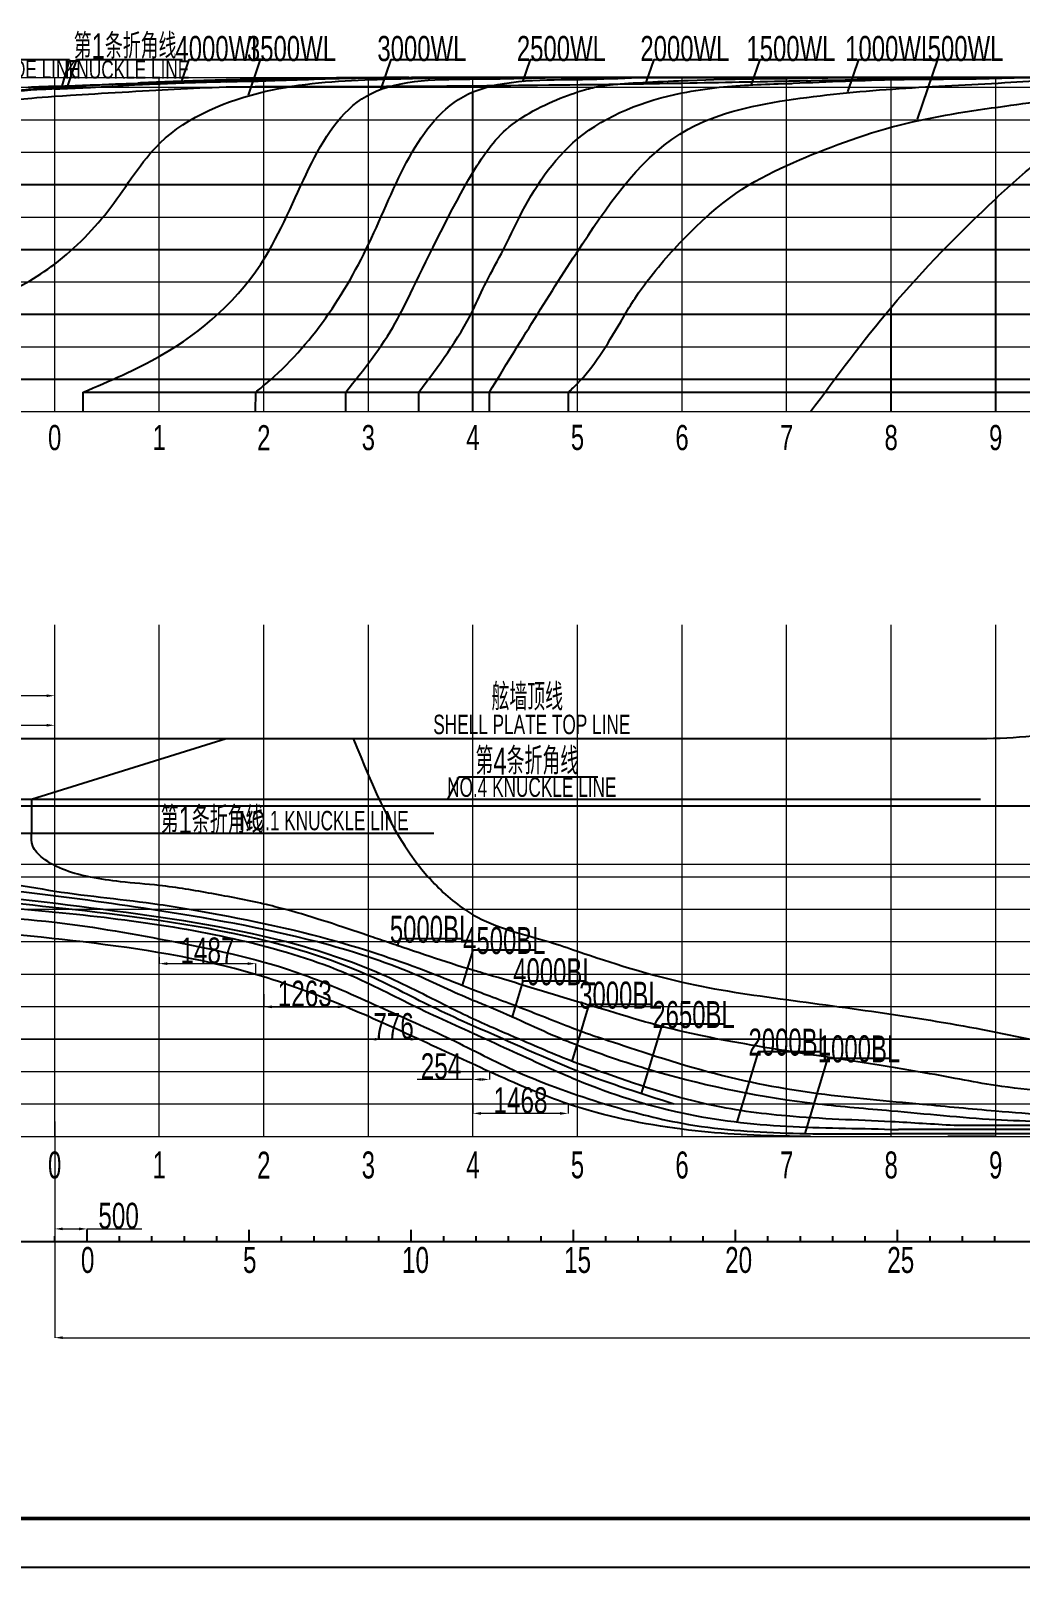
# Model space of a CAD drawing. Extents: x 415524 to 478599, y -3035222 to -2990672.
# Drawn here: x 424079 to 439339, y -3035222 to -3011531 of the extents above; entities that cross this region are included whole.
import ezdxf
from ezdxf.enums import TextEntityAlignment as Align

# ---------------------------------------------------------------- set-up
doc = ezdxf.new("R2010")
doc.units = 0
doc.header["$MEASUREMENT"] = 0
doc.header["$PDMODE"] = 35
doc.layers.add('图框', color=3, linetype='Continuous')
doc.styles.add('中英混排2', font='romany.shx', dxfattribs={"width": 0.7, "height": 400, "bigfont": 'hztxt.shx'})
doc.dimstyles.new('ISO-25', dxfattribs={"dimtxt": 400, "dimasz": 125, "dimexe": 1.25, "dimexo": 0.625, "dimtad": 1, "dimdec": 0, "dimtxsty": '中英混排2', "dimcen": 2.5, "dimadec": 0, "dimazin": 0, "dimtfac": 1, "dimtdec": 0, "dimtmove": 0, "dimatfit": 3, "dimfxl": 1, "dimlwd": 20, "dimlwe": 20, "dimarcsym": 0})

# ---------------------------------------------------------------- blocks, each defined once
blk = doc.blocks.new('*D33')
at = {"color": 0, "lineweight": 20, "transparency": 16777216}
for p, q in [((424448, -3028348), (424448, -3030007)), ((424573, -3030005), (424823, -3030005)), ((424948, -3030021), (424948, -3030004)), ((424948, -3030005), (425794, -3030005))]:
    blk.add_line(p, q, dxfattribs=at)
at = {"color": 0, "transparency": 16777216}
for points in [[(424573, -3029984), (424573, -3030026), (424448, -3030005)], [(424823, -3029984), (424823, -3030026), (424948, -3030005)]]:
    blk.add_solid(points, dxfattribs=at)
at = {"layer": 'Defpoints', "color": 0, "transparency": 16777216}
for p in [(424448, -3028348), (424948, -3030005), (424948, -3030022)]:
    blk.add_point(p, dxfattribs=at)
at = {"color": 0, "transparency": 16777216, "insert": (425434, -3029805), "char_height": 400, "attachment_point": 5, "style": '中英混排2'}
blk.add_mtext('500', dxfattribs=at)
blk = doc.blocks.new('*D43')
at = {"color": 0, "lineweight": 20, "transparency": 16777216}
for p, q in [((422282, -3023523), (422282, -3021782)), ((424323, -3021784), (422407, -3021784)), ((424448, -3021878), (424448, -3021782))]:
    blk.add_line(p, q, dxfattribs=at)
at = {"color": 0, "transparency": 16777216}
for points in [[(422407, -3021763), (422407, -3021805), (422282, -3021784)], [(424323, -3021763), (424323, -3021805), (424448, -3021784)]]:
    blk.add_solid(points, dxfattribs=at)
at = {"layer": 'Defpoints', "color": 0, "transparency": 16777216}
for p in [(422282, -3021784), (424448, -3021879), (422282, -3023524)]:
    blk.add_point(p, dxfattribs=at)
at = {"color": 0, "transparency": 16777216, "insert": (423365, -3021583), "char_height": 400, "attachment_point": 5, "style": '中英混排2'}
blk.add_mtext('2166', dxfattribs=at)
blk = doc.blocks.new('*D45')
at = {"color": 0, "lineweight": 20, "transparency": 16777216}
for p, q in [((426060, -3025817), (426060, -3025916)), ((426185, -3025915), (427423, -3025915)), ((427548, -3026080), (427548, -3025914))]:
    blk.add_line(p, q, dxfattribs=at)
at = {"color": 0, "transparency": 16777216}
for points in [[(426185, -3025894), (426185, -3025936), (426060, -3025915)], [(427423, -3025894), (427423, -3025936), (427548, -3025915)]]:
    blk.add_solid(points, dxfattribs=at)
at = {"layer": 'Defpoints', "color": 0, "transparency": 16777216}
for p in [(426060, -3025817), (427548, -3025915), (427548, -3026081)]:
    blk.add_point(p, dxfattribs=at)
at = {"color": 0, "transparency": 16777216, "insert": (426804, -3025715), "char_height": 400, "attachment_point": 5, "style": '中英混排2'}
blk.add_mtext('1487', dxfattribs=at)
blk = doc.blocks.new('*D46')
at = {"color": 0, "lineweight": 20, "transparency": 16777216}
for p, q in [((427673, -3026385), (427673, -3026582)), ((427798, -3026581), (428811, -3026581)), ((428936, -3026580), (428936, -3026580))]:
    blk.add_line(p, q, dxfattribs=at)
at = {"color": 0, "transparency": 16777216}
for points in [[(427798, -3026560), (427798, -3026602), (427673, -3026581)], [(428811, -3026560), (428811, -3026602), (428936, -3026581)]]:
    blk.add_solid(points, dxfattribs=at)
at = {"layer": 'Defpoints', "color": 0, "transparency": 16777216}
for p in [(427673, -3026385), (428936, -3026581), (428936, -3026581)]:
    blk.add_point(p, dxfattribs=at)
at = {"color": 0, "transparency": 16777216, "insert": (428305, -3026380), "char_height": 400, "attachment_point": 5, "style": '中英混排2'}
blk.add_mtext('1263', dxfattribs=at)
blk = doc.blocks.new('*D47')
at = {"color": 0, "lineweight": 20, "transparency": 16777216}
for p, q in [((429285, -3026964), (429285, -3027082)), ((429410, -3027081), (429937, -3027081)), ((430062, -3027080), (430062, -3027080))]:
    blk.add_line(p, q, dxfattribs=at)
at = {"color": 0, "transparency": 16777216}
for points in [[(429410, -3027060), (429410, -3027102), (429285, -3027081)], [(429937, -3027060), (429937, -3027102), (430062, -3027081)]]:
    blk.add_solid(points, dxfattribs=at)
at = {"layer": 'Defpoints', "color": 0, "transparency": 16777216}
for p in [(429285, -3026963), (430062, -3027081), (430062, -3027081)]:
    blk.add_point(p, dxfattribs=at)
at = {"color": 0, "transparency": 16777216, "insert": (429674, -3026880), "char_height": 400, "attachment_point": 5, "style": '中英混排2'}
blk.add_mtext('776', dxfattribs=at)
blk = doc.blocks.new('*D48')
at = {"color": 0, "lineweight": 20, "transparency": 16777216}
for p, q in [((430898, -3027505), (430898, -3027702)), ((430898, -3027701), (430038, -3027701)), ((431027, -3027701), (431023, -3027701)), ((431152, -3027582), (431152, -3027702))]:
    blk.add_line(p, q, dxfattribs=at)
at = {"color": 0, "transparency": 16777216}
for points in [[(431023, -3027680), (431023, -3027721), (430898, -3027701)], [(431027, -3027680), (431027, -3027721), (431152, -3027701)]]:
    blk.add_solid(points, dxfattribs=at)
at = {"layer": 'Defpoints', "color": 0, "transparency": 16777216}
for p in [(430898, -3027505), (430898, -3027701), (431152, -3027581)]:
    blk.add_point(p, dxfattribs=at)
at = {"color": 0, "transparency": 16777216, "insert": (430406, -3027500), "char_height": 400, "attachment_point": 5, "style": '中英混排2'}
blk.add_mtext('254', dxfattribs=at)
blk = doc.blocks.new('*D49')
at = {"color": 0, "lineweight": 20, "transparency": 16777216}
for p, q in [((430898, -3028061), (430898, -3028225)), ((432241, -3028224), (431023, -3028224)), ((432366, -3028079), (432366, -3028225))]:
    blk.add_line(p, q, dxfattribs=at)
at = {"color": 0, "transparency": 16777216}
for points in [[(431023, -3028203), (431023, -3028245), (430898, -3028224)], [(432241, -3028203), (432241, -3028245), (432366, -3028224)]]:
    blk.add_solid(points, dxfattribs=at)
at = {"layer": 'Defpoints', "color": 0, "transparency": 16777216}
for p in [(430898, -3028061), (430898, -3028224), (432366, -3028079)]:
    blk.add_point(p, dxfattribs=at)
at = {"color": 0, "transparency": 16777216, "insert": (431632, -3028024), "char_height": 400, "attachment_point": 5, "style": '中英混排2'}
blk.add_mtext('1468', dxfattribs=at)
blk = doc.blocks.new('*D67')
at = {"color": 0, "lineweight": 20, "transparency": 16777216}
for p, q in [((422577, -3022439), (422577, -3022239)), ((422702, -3022240), (424323, -3022240)), ((424448, -3022439), (424448, -3022239))]:
    blk.add_line(p, q, dxfattribs=at)
at = {"color": 0, "transparency": 16777216}
for points in [[(422702, -3022219), (422702, -3022261), (422577, -3022240)], [(424323, -3022219), (424323, -3022261), (424448, -3022240)]]:
    blk.add_solid(points, dxfattribs=at)
at = {"layer": 'Defpoints', "color": 0, "transparency": 16777216}
for p in [(424448, -3022240), (422577, -3022440), (424448, -3022440)]:
    blk.add_point(p, dxfattribs=at)
at = {"color": 0, "transparency": 16777216, "insert": (423513, -3022039), "char_height": 400, "attachment_point": 5, "style": '中英混排2'}
blk.add_mtext('1871', dxfattribs=at)
blk = doc.blocks.new('WL')
at = {"color": 4, "lineweight": 20}
blk.add_line((-4816, 4200), (36552, 4200), dxfattribs=at)
at = {"color": 8, "lineweight": 20}
for p, q in [((36552, 4000), (-4816, 4000)), ((37052, 4000), (-4316, 4000)), ((36552, 3500), (-4816, 3500)), ((37052, 3500), (-4316, 3500)), ((36552, 3000), (-4816, 3000)), ((36552, 2500), (-4816, 2500)), ((36552, 2000), (-4816, 2000)), ((36552, 1500), (-4816, 1500)), ((36552, 1000), (-4816, 1000)), ((36552, 500), (-4816, 500)), ((-4816, 0), (36552, 0))]:
    blk.add_line(p, q, dxfattribs=at)
at = {"color": 5, "lineweight": 20}
blk.add_line((-4816, 1500), (36552, 1500), dxfattribs=at)
blk = doc.blocks.new('bl')
at = {"color": 8, "lineweight": 20}
for p, q in [((-4743, 5150), (35994, 5150)), ((-4743, 5000), (35994, 5000)), ((-4743, 4500), (35994, 4500)), ((-4743, 4000), (35994, 4000)), ((-4743, 3000), (35994, 3000)), ((-4743, 2000), (35994, 2000)), ((-4743, 1000), (35994, 1000)), ((-4743, 0), (35994, 0))]:
    blk.add_line(p, q, dxfattribs=at)
at = {"color": 8}
for p, q in [((-5935, 3500), (36554, 3500)), ((-5935, 1500), (36554, 1500)), ((-5935, 500), (36554, 500))]:
    blk.add_line(p, q, dxfattribs=at)
at = {"color": 1}
blk.add_line((-5935, 2500), (36554, 2500), dxfattribs=at)
blk = doc.blocks.new('*D83')
at = {"color": 0, "lineweight": 20, "transparency": 16777216}
for p, q in [((424448, -3028582), (424448, -3031683)), ((456698, -3028582), (456698, -3031683)), ((424573, -3031682), (456573, -3031682))]:
    blk.add_line(p, q, dxfattribs=at)
at = {"color": 0, "transparency": 16777216}
for points in [[(424573, -3031661), (424573, -3031703), (424448, -3031682)], [(456573, -3031661), (456573, -3031703), (456698, -3031682)]]:
    blk.add_solid(points, dxfattribs=at)
at = {"layer": 'Defpoints', "color": 0, "transparency": 16777216}
for p in [(424448, -3028581), (456698, -3028581), (456698, -3031682)]:
    blk.add_point(p, dxfattribs=at)
at = {"color": 0, "transparency": 16777216, "insert": (440573, -3031481), "char_height": 400, "attachment_point": 5, "style": '中英混排2'}
blk.add_mtext('32250', dxfattribs=at)

msp = doc.modelspace()

# ---------------------------------------------------------------- linework, layer by layer
at = {"color": 7}
for p, q in [((422212.9, -3011972), (424679.1, -3011972)), ((424679.1, -3011972), (424558, -3012384.1)), ((424785.2, -3011972), (424645.5, -3012380.8)), ((424785.2, -3011972), (426419.3, -3011972)), ((426516.8, -3011972), (426391.1, -3012339.9)), ((426516.8, -3011972), (427521.9, -3011972)), ((427619.4, -3011972), (427431.6, -3012521.8)), ((427619.4, -3011972), (428624.5, -3011972)), ((429630.9, -3011972), (429476.1, -3012425.4)), ((429630.9, -3011972), (430636, -3011972)), ((431782.5, -3011972), (431663.2, -3012321.2)), ((431782.5, -3011972), (432787.6, -3011972)), ((433687, -3011972), (433565.4, -3012328)), ((433687, -3011972), (434692.1, -3011972)), ((435322.4, -3011972), (435184.4, -3012376)), ((435322.4, -3011972), (436327.5, -3011972)), ((436845.5, -3011972), (436673.8, -3012474.9)), ((436845.5, -3011972), (437850.6, -3011972)), ((438064.1, -3011972), (437749.2, -3012894.2)), ((438064.1, -3011972), (438893.8, -3011972)), ((424889.2, -3017103.9), (451860.5, -3017103.9))]:
    msp.add_line(p, q, dxfattribs=at)
at = {"color": 5, "lineweight": 20}
for p, q in [((424448, -3017403.4), (424448, -3012253.4)), ((426060.5, -3017403.4), (426060.5, -3012253.4)), ((427673, -3017403.4), (427673, -3012253.4)), ((429285.5, -3017403.4), (429285.5, -3012253.4)), ((430898, -3017403.4), (430898, -3012253.4)), ((432510.5, -3017403.4), (432510.5, -3012253.4)), ((434123, -3017403.4), (434123, -3012253.4)), ((435735.5, -3017403.4), (435735.5, -3012253.4)), ((437348, -3017403.4), (437348, -3012253.4)), ((438960.5, -3017403.4), (438960.5, -3012253.4)), ((424448, -3028580.9), (424448, -3020690.7))]:
    msp.add_line(p, q, dxfattribs=at)
for p, q in [((425075.4, -3012363.8), (425388, -3012351)), ((425075.4, -3012363.8), (425388, -3012351)), ((425075.4, -3012363.8), (425388, -3012351)), ((425388, -3012351), (425731.5, -3012336.9)), ((425388, -3012351), (425731.5, -3012336.9)), ((425388, -3012351), (425731.5, -3012336.9)), ((427092.7, -3012319.1), (427437.4, -3012309.9)), ((427673, -3012303.4), (428017.5, -3012293.4)), ((428017.5, -3012293.4), (428361.9, -3012283.2)), ((429911.8, -3012253.5), (430224.9, -3012253.2)), ((429911.8, -3012253.5), (430224.9, -3012253.2)), ((429911.8, -3012253.6), (430210, -3012253.4)), ((430224.9, -3012253.2), (430538.1, -3012253.2)), ((430224.9, -3012253.2), (430538.1, -3012253.2)), ((430511.1, -3012253.4), (446651.7, -3012253.4)), ((430538.1, -3012253.2), (430851.2, -3012253.3)), ((430538.1, -3012253.2), (430851.2, -3012253.3)), ((430798.1, -3012253.4), (446136.9, -3012253.4)), ((430851.2, -3012253.3), (430898, -3012253.4)), ((430851.2, -3012253.3), (430898, -3012253.4)), ((430898, -3012253.4), (431211.2, -3012253.4)), ((430898, -3012253.4), (431211.2, -3012253.5)), ((431211.2, -3012253.4), (431524.3, -3012253.4)), ((431211.2, -3012253.5), (431524.3, -3012253.5)), ((431524.3, -3012253.4), (431837.5, -3012253.4)), ((431524.3, -3012253.5), (431837.5, -3012253.5)), ((431837.5, -3012253.4), (432150.6, -3012253.4)), ((431837.5, -3012253.5), (432150.6, -3012253.4)), ((432082.3, -3012253.4), (445569.8, -3012253.4)), ((432150.6, -3012253.4), (432463.7, -3012253.4)), ((432150.6, -3012253.4), (432202.8, -3012253.4)), ((432463.7, -3012253.4), (432510.5, -3012253.4)), ((432510.5, -3012253.4), (432823.7, -3012253.3)), ((432823.7, -3012253.3), (433136.8, -3012253.3)), ((433136.8, -3012253.3), (433449.9, -3012253.3)), ((433449.9, -3012253.3), (433763.1, -3012253.3)), ((433597.8, -3012253.4), (444985.1, -3012253.4)), ((433763.1, -3012253.3), (434076.2, -3012253.4)), ((434076.2, -3012253.4), (434123, -3012253.4)), ((434123, -3012253.4), (434436.2, -3012253.4)), ((434436.2, -3012253.4), (434749.3, -3012253.4)), ((434749.3, -3012253.4), (435062.4, -3012253.4)), ((435062.4, -3012253.4), (435375.6, -3012253.4)), ((435375.6, -3012253.4), (435688.7, -3012253.4)), ((435688.7, -3012253.4), (435735.5, -3012253.4)), ((435735.5, -3012253.4), (436048.7, -3012253.4)), ((436048.7, -3012253.4), (436361.8, -3012253.4)), ((436361.8, -3012253.4), (436674.9, -3012253.4)), ((436446.9, -3012253.4), (444430.9, -3012253.4)), ((425077, -3012399.7), (425420.3, -3012382.3)), ((424889.2, -3017403.4), (424889.2, -3017103.9)), ((427547.6, -3017403.4), (427547.7, -3017103.9)), ((428936.4, -3017403.4), (428936.4, -3017103.9)), ((430062, -3017403.4), (430062, -3017103.9)), ((431152.1, -3017403.4), (431152.1, -3017103.9)), ((432372.4, -3017403.4), (432372.5, -3017103.9)), ((423847.3, -3023480.9), (424160.5, -3023480.9)), ((424160.5, -3023480.9), (424448, -3023480.9)), ((424448, -3023480.9), (424761.1, -3023480.9)), ((424761.1, -3023480.9), (425074.3, -3023480.9)), ((425074.3, -3023480.9), (425387.4, -3023480.9)), ((422282.2, -3023901.3), (430297.1, -3023901.3)), ((447552.6, -3028412.3), (438317.9, -3028412)), ((451085.6, -3028537.2), (437348, -3028537.2)), ((449490.7, -3028474.8), (437459, -3028474.8)), ((424448, -3030198.3), (424448, -3030118.8)), ((424948, -3030198.3), (424948, -3030021.6)), ((425448, -3030198.3), (425448, -3030118.8)), ((425948, -3030198.3), (425948, -3030118.8)), ((426448, -3030198.3), (426448, -3030118.8)), ((426948, -3030198.3), (426948, -3030118.8)), ((427448, -3030198.3), (427448, -3030021.6)), ((427948, -3030198.3), (427948, -3030118.8)), ((428448, -3030198.3), (428448, -3030118.8)), ((428948, -3030198.3), (428948, -3030118.8)), ((429448, -3030198.3), (429448, -3030118.8)), ((429948, -3030198.3), (429948, -3030021.6)), ((430448, -3030198.3), (430448, -3030118.8)), ((430948, -3030198.3), (430948, -3030118.8)), ((431448, -3030198.3), (431448, -3030118.8)), ((431948, -3030198.3), (431948, -3030118.8)), ((432448, -3030198.3), (432448, -3030021.6)), ((432948, -3030198.3), (432948, -3030118.8)), ((433448, -3030198.3), (433448, -3030118.8)), ((433948, -3030198.3), (433948, -3030118.8)), ((434448, -3030198.3), (434448, -3030118.8)), ((434948, -3030198.3), (434948, -3030021.6)), ((435448, -3030198.3), (435448, -3030118.8)), ((435948, -3030198.3), (435948, -3030118.8)), ((436448, -3030198.3), (436448, -3030118.8)), ((436948, -3030198.3), (436948, -3030118.8)), ((437448, -3030198.3), (437448, -3030021.6)), ((437948, -3030198.3), (437948, -3030118.8)), ((438448, -3030198.3), (438448, -3030118.8)), ((438948, -3030198.3), (438948, -3030118.8)), ((421948, -3030198.3), (459448, -3030198.3))]:
    msp.add_line(p, q)
at = {"color": 1}
for p, q in [((426060.5, -3012352.3), (426076.5, -3012352.3)), ((427673, -3012303.4), (427703.9, -3012303.4)), ((429285.5, -3012261), (429332.4, -3012261)), ((430898, -3012274.9), (430959.8, -3012274.9)), ((435735.5, -3012343.3), (435816.5, -3012343.3)), ((424448, -3012388.1), (424448, -3012388.1)), ((424448, -3012429), (424448, -3012429)), ((438960.5, -3028580.9), (438221.4, -3028580.9))]:
    msp.add_line(p, q, dxfattribs=at)
at = {"color": 5}
msp.add_line((430898, -3017403.4), (430898, -3012475.4), dxfattribs=at)
at = {"color": 0}
for p, q in [((438960.5, -3017403.4), (438960.5, -3014120.4)), ((437348, -3017403.4), (437348, -3015796.4)), ((424088.7, -3023380.8), (427093.3, -3022441.1)), ((424088.7, -3023380.8), (424088.7, -3023901.3))]:
    msp.add_line(p, q, dxfattribs=at)
at = {"color": 8, "lineweight": 20}
for p, q in [((426060.5, -3028580.9), (426060.5, -3020690.7)), ((427673, -3028580.9), (427673, -3020690.7)), ((429285.5, -3028580.9), (429285.5, -3020690.7)), ((430898, -3028580.9), (430898, -3020690.7)), ((432510.5, -3028580.9), (432510.5, -3020690.7)), ((434123, -3028580.9), (434123, -3020690.7)), ((435735.5, -3028580.9), (435735.5, -3020690.7)), ((437348, -3028580.9), (437348, -3020690.7)), ((438960.5, -3028580.9), (438960.5, -3020690.7))]:
    msp.add_line(p, q, dxfattribs=at)
at = {"color": 2}
for q in [(430504.1, -3023376.8), (432825.3, -3023034.9)]:
    msp.add_line((430678.5, -3023034.9), q, dxfattribs=at)
at = {"color": 6}
msp.add_line((422282.2, -3023380.8), (438727.2, -3023380.8), dxfattribs=at)
for points in [[(423846.7, -3022441.1), (424159.8, -3022441.1), (424447.4, -3022441.1), (424760.5, -3022441.1), (425073.7, -3022441.1), (425386.8, -3022441.1), (425700, -3022441.1), (426013.1, -3022441.1), (426059.9, -3022441.1), (426404.3, -3022441.1), (426748.8, -3022441.1), (427093.3, -3022441.1), (427437.7, -3022441.1), (427672.4, -3022441.1), (428016.8, -3022441.1), (428361.3, -3022441.1), (428705.8, -3022441.1), (429050.2, -3022441.1), (429284.9, -3022441.1), (429629.3, -3022441.1), (429973.8, -3022441.1), (430318.3, -3022441.1), (430631.4, -3022441.1), (430897.4, -3022441.1), (431210.5, -3022441.1), (431523.7, -3022441.1), (431836.8, -3022441.1), (432150, -3022441.1), (432463.1, -3022441.1), (432509.9, -3022441.1), (432823, -3022441.1), (433136.2, -3022441.1), (433449.3, -3022441.1), (433762.5, -3022441.1), (434075.6, -3022441.1), (434122.4, -3022441.1), (434435.5, -3022441.1), (434748.7, -3022441.1), (435061.8, -3022441.1), (435375, -3022441.1), (435688.1, -3022441.1), (435734.9, -3022441.1), (436048, -3022441.1), (436361.2, -3022441.1), (436674.3, -3022441.1), (436987.5, -3022441.1), (437300.6, -3022441.1), (437347.4, -3022441.1), (437660.5, -3022441.1), (437973.7, -3022441.1), (438286.8, -3022441.1), (438600, -3022441.1), (438824.5, -3022441.1)], [(425387.4, -3023480.9), (425700.6, -3023480.9), (426013.7, -3023480.9), (426060.5, -3023480.9), (426405, -3023480.9), (426749.4, -3023480.9), (427093.9, -3023480.9), (427438.3, -3023480.9), (427673, -3023480.9), (428017.5, -3023480.9), (428361.9, -3023480.9), (428706.4, -3023480.9), (429050.8, -3023480.9), (429285.5, -3023480.9), (429630, -3023480.9), (429974.4, -3023480.9), (430318.9, -3023480.9), (430632, -3023480.9), (430898, -3023480.9), (431211.1, -3023480.9), (431524.3, -3023480.9), (431837.4, -3023480.9), (432150.6, -3023480.9), (432463.7, -3023480.9), (432510.5, -3023480.9), (432823.6, -3023480.9), (433136.8, -3023480.9), (433449.9, -3023480.9), (433763.1, -3023480.9), (434076.2, -3023480.9), (434123, -3023480.9), (434436.1, -3023480.9), (434749.3, -3023480.9), (435062.4, -3023480.9), (435375.6, -3023480.9), (435688.7, -3023480.9), (435735.5, -3023480.9), (436048.6, -3023480.9), (436361.8, -3023481), (436674.9, -3023481), (436988.1, -3023481), (437301.2, -3023480.9), (437348, -3023480.9), (437661.1, -3023480.9), (437974.3, -3023480.9), (438287.4, -3023480.8), (438600.6, -3023480.9), (438913.7, -3023480.9), (438960.5, -3023480.9), (439273.6, -3023481), (439586.8, -3023481.2)]]:
    msp.add_lwpolyline(points)
at = {"color": 7}
for points in [[(430737.3, -3025532.9), (429766.7, -3025532.9), (429731.4, -3025650.2)], [(431866.8, -3025705.8), (430896.3, -3025705.8), (430733.6, -3026244.9)], [(432639.4, -3026187.3), (431668.9, -3026187.3), (431498.7, -3026751.3)], [(433657.3, -3026547.4), (432686.7, -3026547.4), (432422, -3027424.6)], [(434784.8, -3026847.4), (433814.3, -3026847.4), (433492, -3027915.1)], [(436267.3, -3027272.4), (435296.8, -3027272.4), (434969.4, -3028357.1)], [(437336.5, -3027376.3), (436366, -3027376.3), (436016.6, -3028533.7)]]:
    msp.add_lwpolyline(points, dxfattribs=at)
for centre, major_axis, ratio, start_param, end_param in [((431292, -3145784), (-135573.4, 0), 0.9851449, -1.5321988, -1.52977), ((431294.6, -3145837.5), (135627.8, 0), 0.9851449, 1.6093974, 1.6118252), ((431290.5, -3145697.5), (-135485.7, 0), 0.9851449, -1.5321846, -1.5297543), ((428144.4, -3061335.9), (-49765.8, 0), 0.9851449, -1.52891, -1.5229233), ((429966.6, -3112269.6), (-101527.8, 0), 0.9851449, -1.5357034, -1.5323142), ((429967.5, -3112287.7), (-101546.2, 0), 0.9851449, -1.5357003, -1.5323116), ((429962, -3112125.3), (-101381.4, 0), 0.9851449, -1.5356973, -1.5323032), ((428029, -3059070.6), (-47463.6, 0), 0.9851449, -1.5365521, -1.5293112), ((428846.1, -3082484.1), (-71244.2, 0), 0.9851449, -1.5413438, -1.536511), ((429822, -3108220.2), (97414.9, 0), 0.9851449, 1.6023516, 1.6058869), ((429821.5, -3108208.1), (-97402.6, 0), 0.9851449, -1.5392423, -1.5357064), ((429817.8, -3108080.4), (-97272.9, 0), 0.9851449, -1.539238, -1.5356975), ((430905, -3151155.7), (-140981.7, 0), 0.9851449, -1.5437514, -1.5413063), ((429699, -3104385.8), (-93520.7, 0), 0.9851449, -1.5429278, -1.5392433), ((429697.9, -3104339), (93473.2, 0), 0.9851449, 1.5986677, 1.602354), ((429694.9, -3104250.1), (93382.9, 0), 0.9851449, 1.5986621, 1.6023521), ((429595.7, -3100741.6), (-89820.1, 0), 0.9851449, -1.5467661, -1.542929), ((429593.7, -3100675.2), (-89752.7, 0), 0.9851449, -1.5467712, -1.5429311), ((429591.8, -3100609.9), (-89686.4, 0), 0.9851449, -1.5467747, -1.5429318), ((422722.2, -2841140.6), (-173814.4, 0), 0.9851449, 1.5979273, 1.5992832), ((429521.6, -3097736.2), (86768.5, 0), 0.9851449, 1.5921027, 1.594817), ((429519.2, -3097645.1), (-86676, 0), 0.9851449, -1.5494946, -1.5467775), ((429517.6, -3097607.9), (86638.2, 0), 0.9851449, 1.5920881, 1.5948065), ((429556.9, -3099467.6), (-88526.4, 0), 0.9851449, -1.5534068, -1.5495147), ((429555.1, -3099415.4), (-88473.4, 0), 0.9851449, -1.5534166, -1.5495221), ((429554.3, -3099412.6), (88470.5, 0), 0.9851449, 1.5881675, 1.592062), ((429673.6, -3106068.5), (95227.9, 0), 0.9851449, 1.5845704, 1.5881879), ((429673.9, -3106125.5), (-95285.7, 0), 0.9851449, -1.5570268, -1.5534116), ((429674.8, -3106198.5), (-95359.8, 0), 0.9851449, -1.5570283, -1.5534159), ((429782.4, -3113793.5), (-103070, 0), 0.9851449, -1.5603563, -1.5570145), ((429784.3, -3113998.3), (-103277.9, 0), 0.9851449, -1.5603583, -1.5570233), ((429786.2, -3114174.1), (103456.4, 0), 0.9851449, 1.581234, 1.5845633), ((431890, -3129134.5), (118665.8, 0), 0.9851449, 1.59763, 1.6005323), ((430483.5, -3077601), (66336.3, 0), 0.9851449, 1.5924023, 1.5975932), ((429884.3, -3123364.7), (112786.1, 0), 0.9851449, 1.5781873, 1.581241), ((429879.3, -3122947.3), (-112362.4, 0), 0.9851449, -1.5634226, -1.5603573), ((429887.5, -3123672.8), (-113098.8, 0), 0.9851449, -1.5633983, -1.560353), ((430083.1, -3059594.3), (48053.7, 0), 0.9851449, 1.5873947, 1.5922886), ((429957.7, -3132996.7), (-122563.6, 0), 0.9851449, -1.5653115, -1.563396), ((429951.9, -3132325.4), (-121882.2, 0), 0.9851449, -1.5653291, -1.563403), ((429962.9, -3133458.4), (-123032.3, 0), 0.9851449, -1.5652908, -1.5633826), ((430061.7, -3152002), (141855.8, 0), 0.9851449, 1.574061, 1.5762683), ((430051.2, -3151118.8), (-140959.3, 0), 0.9851449, -1.5675859, -1.5653645), ((430041.6, -3148545.5), (-138347.1, 0), 0.9851449, -1.5675946, -1.5653312), ((430081.9, -3060125.3), (48592.6, 0), 0.9851449, 1.5807434, 1.5871869), ((430191.6, -3194306.5), (-184798.4, 0), 0.9851449, -1.569282, -1.5675874), ((430198.2, -3193192.8), (183667.9, 0), 0.9851449, 1.5723558, 1.5740607), ((430139.1, -3178810.9), (169069.1, 0), 0.9851449, 1.5721407, 1.5739929), ((430232.1, -3075006.5), (-63698.9, 0), 0.9851449, -1.5657671, -1.560851), ((430376.2, -3103241.5), (-92360.1, 0), 0.9851449, -1.5691587, -1.5657679), ((430495.5, -3173739.8), (-163921.5, 0), 0.9851449, 4.7122936, 4.7140396), ((433599.6, -3024725.5), (12660.2, 0), 0.9851449, 1.5709404, 1.5826429), ((424362.6, -3016415.7), (4038.2, 0), 0.9851449, 1.6411566, 1.68806), ((424602.8, -3020979.4), (-8720.5, 0), 0.9851449, -1.5311827, -1.5058949), ((424602.8, -3020979.4), (8720.5, 0), 0.9851449, 1.6104099, 1.6356978), ((424602.4, -3020981.1), (-8722.2, 0), 0.9851449, -1.5312337, -1.5059509), ((424604, -3019782.9), (7464.7, 0), 0.9851449, 1.6157193, 1.6412255), ((425729.1, -3048350.1), (-36526.7, 0), 0.9851449, -1.5357169, -1.5304955), ((425729, -3048348.8), (36525.4, 0), 0.9851449, 1.6058756, 1.6110972), ((425730.7, -3048429.8), (-36607.6, 0), 0.9851449, -1.5357513, -1.5305423), ((425960.1, -3049398.1), (37557, 0), 0.9851449, 1.6110696, 1.6158465), ((420827.6, -2914576.6), (-99352.4, 0), 0.9851449, 1.6072449, 1.6104096), ((420827.3, -2914570.1), (-99359, 0), 0.9851449, 1.607245, 1.6104095), ((420853.9, -2915195), (-98724.1, 0), 0.9851449, 1.6072098, 1.6103946), ((422279, -2961512.4), (-51729.9, 0), 0.9851449, 1.6127382, 1.6188436), ((418057.3, -2845717.6), (169304.6, 0), 0.9851449, -1.5311835, -1.5293319), ((418057.5, -2845728.1), (169294, 0), 0.9851449, -1.5311823, -1.5293306), ((418113.4, -2847054.2), (-167946.7, 0), 0.9851449, 1.6103954, 1.612262), ((420069.5, -2916265.4), (97712.2, 0), 0.9851449, -1.5227386, -1.5195264), ((430533.4, -3110270.7), (-99496, 0), 0.9851449, -1.5228311, -1.5193838), ((438825.1, -3021745.6), (2067.9, 0), 0.3363175, 4.7120867, 6.2831853)]:
    msp.add_ellipse(centre, major_axis=major_axis, ratio=ratio, start_param=start_param, end_param=end_param)
for points, knots in [([(422281.6, -3015861.2), (422707, -3015817.2), (423486.9, -3015736.4), (424536.4, -3015128.4), (425358, -3014277.6), (426082.6, -3013020.9), (427639.7, -3012381.2), (429280.4, -3012272.4), (430294.1, -3012259.4), (430772.8, -3012253.3)], [0, 0, 0, 0, 1268.4543739, 2325.8289722, 3578.8882504, 4853.3163924, 6675.4589137, 8314.531878, 9780.5711042, 9780.5711042, 9780.5711042, 9780.5711042]), ([(424889.2, -3017103.9), (425293.9, -3016931.6), (426394.8, -3016462.8), (428065.1, -3015000.9), (428637.5, -3012263.6), (430810.6, -3012284.2), (431715.2, -3012262.3), (432082.3, -3012253.4)], [0, 0, 0, 0, 1320.3074903, 3591.668197, 6649.109945, 8292.4823066, 9415.2157278, 9415.2157278, 9415.2157278, 9415.2157278]), ([(427547.7, -3017103.9), (427600.1, -3017061.1), (428374.7, -3016428.8), (429430.3, -3014848.4), (430255.3, -3012244.8), (432355.1, -3012297.1), (433169.1, -3012265.2), (433449.6, -3012254.2)], [0, 0, 0, 0, 205.3489922, 3033.3910775, 5883.9505767, 7523.0164925, 8384.8150117, 8384.8150117, 8384.8150117, 8384.8150117]), ([(428936.4, -3017103.9), (429076.5, -3016927.9), (429587.8, -3016285.6), (429910.5, -3015646.8), (430842.5, -3013698.6), (431503.1, -3012870.7), (432413.7, -3012493.5), (432775, -3012399.6), (433078.9, -3012345.3), (434817.4, -3012265.1), (435469.4, -3012272.9), (436238.9, -3012257.5), (436446.9, -3012253.4)], [0, 0, 0, 0, 656.1106465, 2394.5707705, 4133.0308944, 5138.8409382, 6144.650982, 6554.4797299, 6964.3084777, 7783.9659733, 9410.7057979, 10013.5935238, 10013.5935238, 10013.5935238, 10013.5935238]), ([(431152.1, -3017103.9), (431615.7, -3016347.4), (432489.5, -3014921.4), (433862, -3012949.2), (435834.5, -3012557.5), (437465.5, -3012410.6), (439052.2, -3012338.1), (440578.5, -3012243.1), (442106.9, -3012274.7), (443691.7, -3012260.6), (445338.6, -3012521.1), (446971.2, -3013026.4), (448585.1, -3013740.9), (450180.9, -3014524.8), (451864, -3015378), (453325.3, -3016019.2), (454998.8, -3017179.8), (455081.5, -3017236.2), (455085.5, -3017238.9)], [0, 0, 0, 0, 2760.3221118, 5202.6638287, 6899.9082307, 8536.1334634, 10167.2755969, 11651.8056631, 13124.7239382, 14751.6754878, 16399.4284565, 18103.6861083, 19881.6596113, 21700.487244, 23527.1361034, 25365.0140412, 27325.727449, 27426.0139356, 27426.0139356, 27426.0139356, 27426.0139356]), ([(432372.5, -3017103.9), (432419, -3017059.9), (432720.3, -3016774.6), (433062.8, -3016224.4), (433510.1, -3015442.2), (434667.3, -3014136.9), (435676.6, -3013595.6), (437449.6, -3012926), (439041.9, -3012700.6), (440574.9, -3012483), (442108.7, -3012543.5), (443693.7, -3012613.2), (445339, -3012906.1), (446972.7, -3013438.9), (448577.9, -3014178), (450187.3, -3014970.5), (451833.3, -3015779.7), (453058.4, -3016369.1), (454022.4, -3016911.3), (454321.5, -3017098.1), (454471, -3017191.4)], [0, 0, 0, 0, 261.5126366, 1694.5871869, 2411.1244621, 3127.6617373, 5118.1624716, 6850.3590179, 8506.6961565, 9999.2977096, 11472.2950228, 13102.4183288, 14757.2123664, 16470.3474726, 18258.5547014, 20078.3523914, 21901.7025229, 23734.8900581, 24353.3814939, 24971.8729298, 24971.8729298, 24971.8729298, 24971.8729298])]:
    msp.add_open_spline(points, degree=3, knots=knots)
at = {"color": 0}
for points in [[(422281.6, -3013963.4), (422380.3, -3013403.4), (422711.9, -3012903.4), (424406.7, -3012403.4), (426060.7, -3012329.4), (429285.7, -3012258.8), (430045.6, -3012253.4)], [(439691.4, -3028353), (438960.5, -3028323), (437348, -3028187.2), (436211.6, -3028080.9), (433720.2, -3027580.9), (432510.5, -3027175.4), (432272.7, -3027080.9), (431144.4, -3026580.9), (430898, -3026481), (430000.5, -3026080.9), (428499.7, -3025580.9), (425939.8, -3025080.9), (423971.6, -3024814.8), (423055.5, -3024706.3), (422788.2, -3024668.8), (422492.7, -3024580.9), (422402.8, -3024456.5), (422369.3, -3024263), (422371.7, -3024145.8), (422371.7, -3023901.3)], [(438317.9, -3028412), (437348, -3028353.4), (435735.5, -3028263.9), (434499.7, -3028080.9), (432866.8, -3027580.9), (432510.5, -3027453.1), (431614.8, -3027080.9), (430898, -3026766.8), (430516, -3026580.9), (429489.3, -3026080.9), (428021.5, -3025580.9), (425194.4, -3025080.9), (422281.6, -3024737.4)], [(422281.6, -3024938.1), (424035, -3025080.9), (427427.8, -3025580.9), (428983.7, -3026080.9), (430023.3, -3026580.9), (431105.4, -3027080.9), (432208.6, -3027580.9), (432510.5, -3027710.5), (434123, -3028216.7), (435735.5, -3028423), (437348, -3028470.6), (437459, -3028474.8)], [(422281.6, -3025134.8), (424448, -3025277.2), (426308.5, -3025580.9), (428276.2, -3026080.9), (429460.3, -3026580.9), (430557.7, -3027080.9), (431582.4, -3027580.9), (432943.7, -3028080.9), (434123, -3028375.7), (435735.5, -3028527.9), (437348, -3028537.2)], [(436106.6, -3028580.9), (435735.5, -3028576.7), (434123, -3028468.2), (432372.4, -3028080.9), (431152.1, -3027580.9), (430062, -3027080.9), (428936.4, -3026580.9), (427547.6, -3026080.9), (424889.2, -3025580.9), (422291.6, -3025331.7)]]:
    msp.add_spline(points, degree=3, dxfattribs=at)
at = {"color": 6}
msp.add_open_spline([(438726.6, -3012253.4), (437690.6, -3012273), (435233.1, -3012319.7), (433344.4, -3012362.3), (429654.5, -3012395.3), (428404.8, -3012395.2), (426994.2, -3012398.1), (426245.9, -3012439.1), (424072.7, -3012560.4), (423829.4, -3012601.2), (423680.3, -3012626.2)], degree=3, knots=[0, 0, 0, 0, 3000.6994745, 7117.7898512, 8443.2472754, 9768.7046996, 10665.7124225, 11562.7201454, 13002.7974535, 15285.2131984, 15285.2131984, 15285.2131984, 15285.2131984], dxfattribs=at)
msp.add_spline([(430062, -3017103.9), (430898, -3015842.1), (431105.4, -3015403.4), (431369.7, -3014903.4), (431614.8, -3014403.4), (432510.5, -3013199.8), (434123, -3012490.4), (434696.3, -3012403.4), (435735.5, -3012343.3), (437348, -3012284.8), (438960.5, -3012263.6), (439336.9, -3012251.6)], degree=3)
msp.add_rational_spline([(453073.2, -3012960.1), (452913.8, -3012895.5), (452752.7, -3012835), (452606.3, -3012780), (452458.4, -3012729), (452310.5, -3012678), (452161, -3012631.5), (452011.5, -3012585), (451860.5, -3012543.4), (451826.4, -3012534), (451792.2, -3012525), (451640.7, -3012484.6), (451487.8, -3012449.8), (451334.9, -3012414.9), (451180.7, -3012385.9), (451026.5, -3012356.9), (450871.3, -3012334), (450716.2, -3012311.1), (450560.3, -3012294.8), (450404.4, -3012278.4), (450248, -3012268.9), (450111.8, -3012260.7), (449975.3, -3012257.2), (449818.8, -3012253.2), (449662.2, -3012253.4), (439936.1, -3012253.4), (430210, -3012253.4)], [1, 0.999914398427, 1, 0.99990729249, 1, 0.999883131262, 1, 0.999856269773, 1, 0.999991862027, 1, 0.999831216129, 1, 0.999814851374, 1, 0.99979650136, 1, 0.999776124331, 1, 0.999753744394, 1, 0.999848900822, 1, 0.999908368942, 1, 1, 1], degree=2, knots=[0, 0, 0, 0.0261691, 0.0261691, 0.0534028, 0.0534028, 0.08398, 0.08398, 0.1178897, 0.1178897, 0.1259584, 0.1259584, 0.162705, 0.162705, 0.2011918, 0.2011918, 0.2415408, 0.2415408, 0.2838619, 0.2838619, 0.328248, 0.328248, 0.3630161, 0.3630161, 0.3900912, 0.3900912, 1.3900912, 1.3900912, 1.3900912])
at = {"color": 4}
for points in [[(436106.6, -3017403.4), (437348, -3015796.4), (438960.5, -3014120.4), (439715.5, -3013486.9), (440230.2, -3013205.7), (440573, -3013090.4), (442185.5, -3013090.4), (443798, -3013323.4), (445410.5, -3013668.4), (447023, -3014281.4), (448635.5, -3015088.4), (450248, -3015930.4), (451860.5, -3016894.4), (452570.8, -3017403.4)], [(429050.2, -3022441.1), (430210, -3024579.7), (430772.8, -3025080.9), (430898, -3025160.6), (432079.7, -3025580.9), (432510.5, -3025723.2), (434123, -3026199.7), (435735.5, -3026469.4), (437348, -3026693.7), (438960.5, -3026970.3), (440573, -3027247.3), (442185.5, -3027247.3), (443798, -3027044.3), (445410.5, -3025622), (447023, -3024141.2), (448635.5, -3022288.5), (448896.6, -3021938.6), (449662.2, -3020779.4)]]:
    msp.add_spline(points, degree=3, dxfattribs=at)
at = {"color": 0}
for points, knots in [([(422696.6, -3023901.3), (422689.6, -3024010.8), (422675.1, -3024235.8), (422744.6, -3024585.8), (422978.9, -3024611), (423249.8, -3024658), (423752, -3024667.5), (424724.6, -3024860.8), (425688.3, -3024934.4), (427156.5, -3025182.4), (428593.4, -3025467.9), (430118.6, -3025992.8), (430856.6, -3026303.6), (431602.8, -3026575.5), (432636.6, -3026988.6), (433003.8, -3027101.5), (435233, -3027870.9), (437079.3, -3028005), (439123.4, -3028205.8), (440036.6, -3028263.1), (440573, -3028296.7), (441110.5, -3028296.3), (442186, -3028295.5), (443718.2, -3028244.1), (445195.2, -3028135.6), (446388.2, -3027732.9), (447207.6, -3027098.8), (447820.9, -3026604.6), (448347.4, -3026078.7), (448884, -3025550.2), (449511.5, -3025083.3), (450425.4, -3024369.9), (451076, -3023761.3), (451530, -3023336.7)], [0, 0, 0, 0, 344.9061343, 708.953515, 843.1502647, 1007.1208375, 1547.6106734, 2334.0418277, 3962.3058484, 4459.1258329, 6794.3737643, 8406.2667712, 9128.067462, 9849.8681529, 10504.219128, 11158.5701032, 12832.283047, 16174.0162206, 17309.8625661, 18926.274763, 18926.274763, 18926.274763, 20538.8059125, 22152.307095, 23525.3132339, 24977.3912522, 25837.3518953, 26619.4357966, 27340.1878256, 28068.1366739, 28875.6379609, 29682.8822092, 31545.9652784, 31545.9652784, 31545.9652784, 31545.9652784]), ([(442185.5, -3027913), (441651.9, -3027930.3), (440580.5, -3027965.1), (439045.9, -3027835.6), (437839.8, -3027576.1), (435561.5, -3027243.9), (433977.7, -3026954.2), (433319.9, -3026742.8), (432137.5, -3026392.8), (431492.7, -3026189.6), (430538.1, -3025913), (429912.2, -3025698.4), (428958.6, -3025373.4), (428331.6, -3025159.9), (427521.1, -3024954.9), (426876.2, -3024834.4), (426133.2, -3024705.5), (425506.3, -3024665), (424891.9, -3024571.3), (424399.2, -3024432.6), (424085.9, -3024121.7), (424087.8, -3023971.2), (424088.7, -3023901.3)], [0, 0, 0, 0, 1612.6229985, 3238.0535141, 4441.9684617, 5905.2712889, 7368.5741161, 9489.6529919, 9821.1453661, 11266.6144866, 11500.5436673, 12894.8180092, 13192.8306122, 14529.2740978, 14878.4287166, 15697.2208455, 16516.0129744, 17116.643109, 17582.2701161, 18383.9282746, 18616.8178897, 18818.7890493, 18818.7890493, 18818.7890493, 18818.7890493])]:
    msp.add_open_spline(points, degree=3, knots=knots, dxfattribs=at)
at = {"color": 1}
msp.add_spline([(433995.8, -3028080.9), (432531.6, -3027580.9), (431369.7, -3027080.9), (430266.8, -3026580.9), (429249.9, -3026080.9), (427764.9, -3025580.9), (424720, -3025080.9), (422281.6, -3024837.1)], degree=3, dxfattribs=at)
at = {"layer": '图框', "color": 15, "lineweight": 50}
msp.add_line((417399.5, -3034472.1), (477849.5, -3034472.1), dxfattribs=at)
at = {"layer": '图框'}
msp.add_line((415524.5, -3035222.1), (478599.5, -3035222.1), dxfattribs=at)

# ---------------------------------------------------------------- block references
at = {"color": 1}
for name, p in [('bl', (424448, -3017403.4)), ('WL', (424448, -3028580.9))]:
    msp.add_blockref(name, p, dxfattribs=at)

# ---------------------------------------------------------------- texts
at = {"color": 3, "lineweight": 20, "ltscale": 2, "style": '中英混排2'}
for s, height, width, p in [('第1条折角线', 388.04, 0.710555, (425533.6, -3011748)), ('4000WL', 388.04, 0.710555, (426997, -3011805.2)), ('3500WL', 388.04, 0.710555, (428099.6, -3011805.2)), ('3000WL', 388.04, 0.710555, (430111.2, -3011805.2)), ('2500WL', 388.04, 0.710555, (432262.7, -3011805.2)), ('2000WL', 388.04, 0.710555, (434167.2, -3011805.2)), ('1500WL', 388.04, 0.710555, (435802.7, -3011805.2)), ('1000WL', 388.04, 0.710555, (437325.8, -3011805.2)), ('500WL', 388.04, 0.710555, (438495.1, -3011805.2)), ('舷墙顶线', 416.33, 0.662281, (431736.1, -3021782.2)), ('第4条折角线', 416.33, 0.662281, (431729.4, -3022769.7)), ('第1条折角线', 416.33, 0.662281, (426874.8, -3023678.4)), ('5000BL', 416.33, 0.662281, (430252.9, -3025385.3)), ('4500BL', 416.33, 0.662281, (431382.4, -3025558.2)), ('4000BL', 416.33, 0.662281, (432155, -3026039.7)), ('3000BL', 416.33, 0.662281, (433172.9, -3026399.8)), ('2650BL', 416.33, 0.662281, (434300.4, -3026699.8)), ('2000BL', 416.33, 0.662281, (435782.9, -3027124.8)), ('1000BL', 416.33, 0.662281, (436852.1, -3027228.7))]:
    msp.add_text(s, height=height, dxfattribs=dict(at, width=width)).set_placement(p, align=Align.MIDDLE)
at = {"color": 4, "lineweight": 20, "ltscale": 2, "style": '中英混排2'}
for s, height, width, p in [('UPPER DECK SIDE LINE', 279.39, 0.710555, (423295.9, -3012122.9)), ('KNUCKLE LINE', 279.39, 0.710555, (425565, -3012128.2)), ('SHELL PLATE TOP LINE', 299.755, 0.662281, (431806, -3022226.7)), ('NO.4 KNUCKLE LINE', 299.755, 0.662281, (431806, -3023193.7)), ('NO.1 KNUCKLE LINE', 299.755, 0.662281, (428600.4, -3023709))]:
    msp.add_text(s, height=height, dxfattribs=dict(at, width=width)).set_placement(p, align=Align.MIDDLE)
at = {"color": 1, "lineweight": 20, "ltscale": 2, "style": '中英混排2'}
for s, height, width, p in [('0', 388, 0.710555, (424448, -3017803.4)), ('1', 388, 0.710555, (426060.5, -3017803.4)), ('2', 388, 0.710555, (427673, -3017803.4)), ('3', 388, 0.710555, (429285.5, -3017803.4)), ('4', 388, 0.710555, (430898, -3017803.4)), ('5', 388, 0.710555, (432510.5, -3017803.4)), ('6', 388, 0.710555, (434123, -3017803.4)), ('7', 388, 0.710555, (435735.5, -3017803.4)), ('8', 388, 0.710555, (437348, -3017803.4)), ('9', 388, 0.710555, (438960.5, -3017803.4)), ('0', 416.3, 0.662281, (424448, -3029019.2)), ('1', 416.3, 0.662281, (426060.5, -3029019.2)), ('2', 416.3, 0.662281, (427673, -3029019.2)), ('3', 416.3, 0.662281, (429285.5, -3029019.2)), ('4', 416.3, 0.662281, (430898, -3029019.2)), ('5', 416.3, 0.662281, (432510.5, -3029019.2)), ('6', 416.3, 0.662281, (434123, -3029019.2)), ('7', 416.3, 0.662281, (435735.5, -3029019.2)), ('8', 416.3, 0.662281, (437348, -3029019.2)), ('9', 416.3, 0.662281, (438960.5, -3029019.2))]:
    msp.add_text(s, height=height, dxfattribs=dict(at, width=width)).set_placement(p, align=Align.MIDDLE)
at = {"color": 1, "lineweight": 20, "ltscale": 2, "style": '中英混排2', "width": 0.7}
for s, p in [('0', (424852.5, -3030683.7)), ('5', (427352.5, -3030683.7)), ('10', (429803.8, -3030683.7)), ('15', (432303.8, -3030683.7)), ('20', (434787.5, -3030683.7)), ('25', (437287.5, -3030683.7))]:
    msp.add_text(s, height=400, dxfattribs=at).set_placement(p)

# ---------------------------------------------------------------- dimensions: what is measured, and where the dimension line sits
at = {"color": 3}
for base, p1, p2, picture, middle in [((422281.6, -3021783.7), (424448, -3021879.1), (422281.6, -3023523.6), '*D43', (423364.8, -3021583.1)), ((424448, -3022239.8), (422577, -3022440.1), (424448, -3022440.1), '*D67', (423512.5, -3022039.2)), ((427547.6, -3025915.2), (426060.5, -3025816.6), (427547.6, -3026080.9), '*D45', (426804.1, -3025714.6)), ((428936.4, -3026580.9), (427673, -3026384.6), (428936.4, -3026580.9), '*D46', (428304.7, -3026380.3)), ((430061.9749, -3027080.9301), (429285.4966, -3026963.1436), (430061.9749, -3027080.9301), '*D47', (429673.7358, -3026880.3051)), ((430898, -3027700.6), (431152.1, -3027580.9), (430898, -3027504.7), '*D48', (430405.7, -3027499.9)), ((430898, -3028224.2), (432366.2, -3028078.8), (430898, -3028060.5), '*D49', (431632.1, -3028023.6))]:
    dim = msp.add_linear_dim(base=base, p1=p1, p2=p2, dimstyle='ISO-25', dxfattribs=at)
    dim.commit()
    dim.dimension.update_dxf_attribs({"geometry": picture, "text_midpoint": middle})
at = {"color": 2}
dim = msp.add_linear_dim(base=(424948, -3030005.3), p1=(424448, -3028347.8), p2=(424948, -3030021.6), dimstyle='ISO-25', dxfattribs=at)
dim.commit()
dim.dimension.update_dxf_attribs({"geometry": '*D33', "text_midpoint": (425433.6, -3029804.6)})
at = {"color": 1}
dim = msp.add_linear_dim(base=(456698, -3031681.9), p1=(424448, -3028580.9), p2=(456698, -3028580.9), dimstyle='ISO-25', dxfattribs=at)
dim.commit()
dim.dimension.update_dxf_attribs({"geometry": '*D83', "text_midpoint": (440573, -3031481.3)})

doc.saveas('drawing.dxf')
